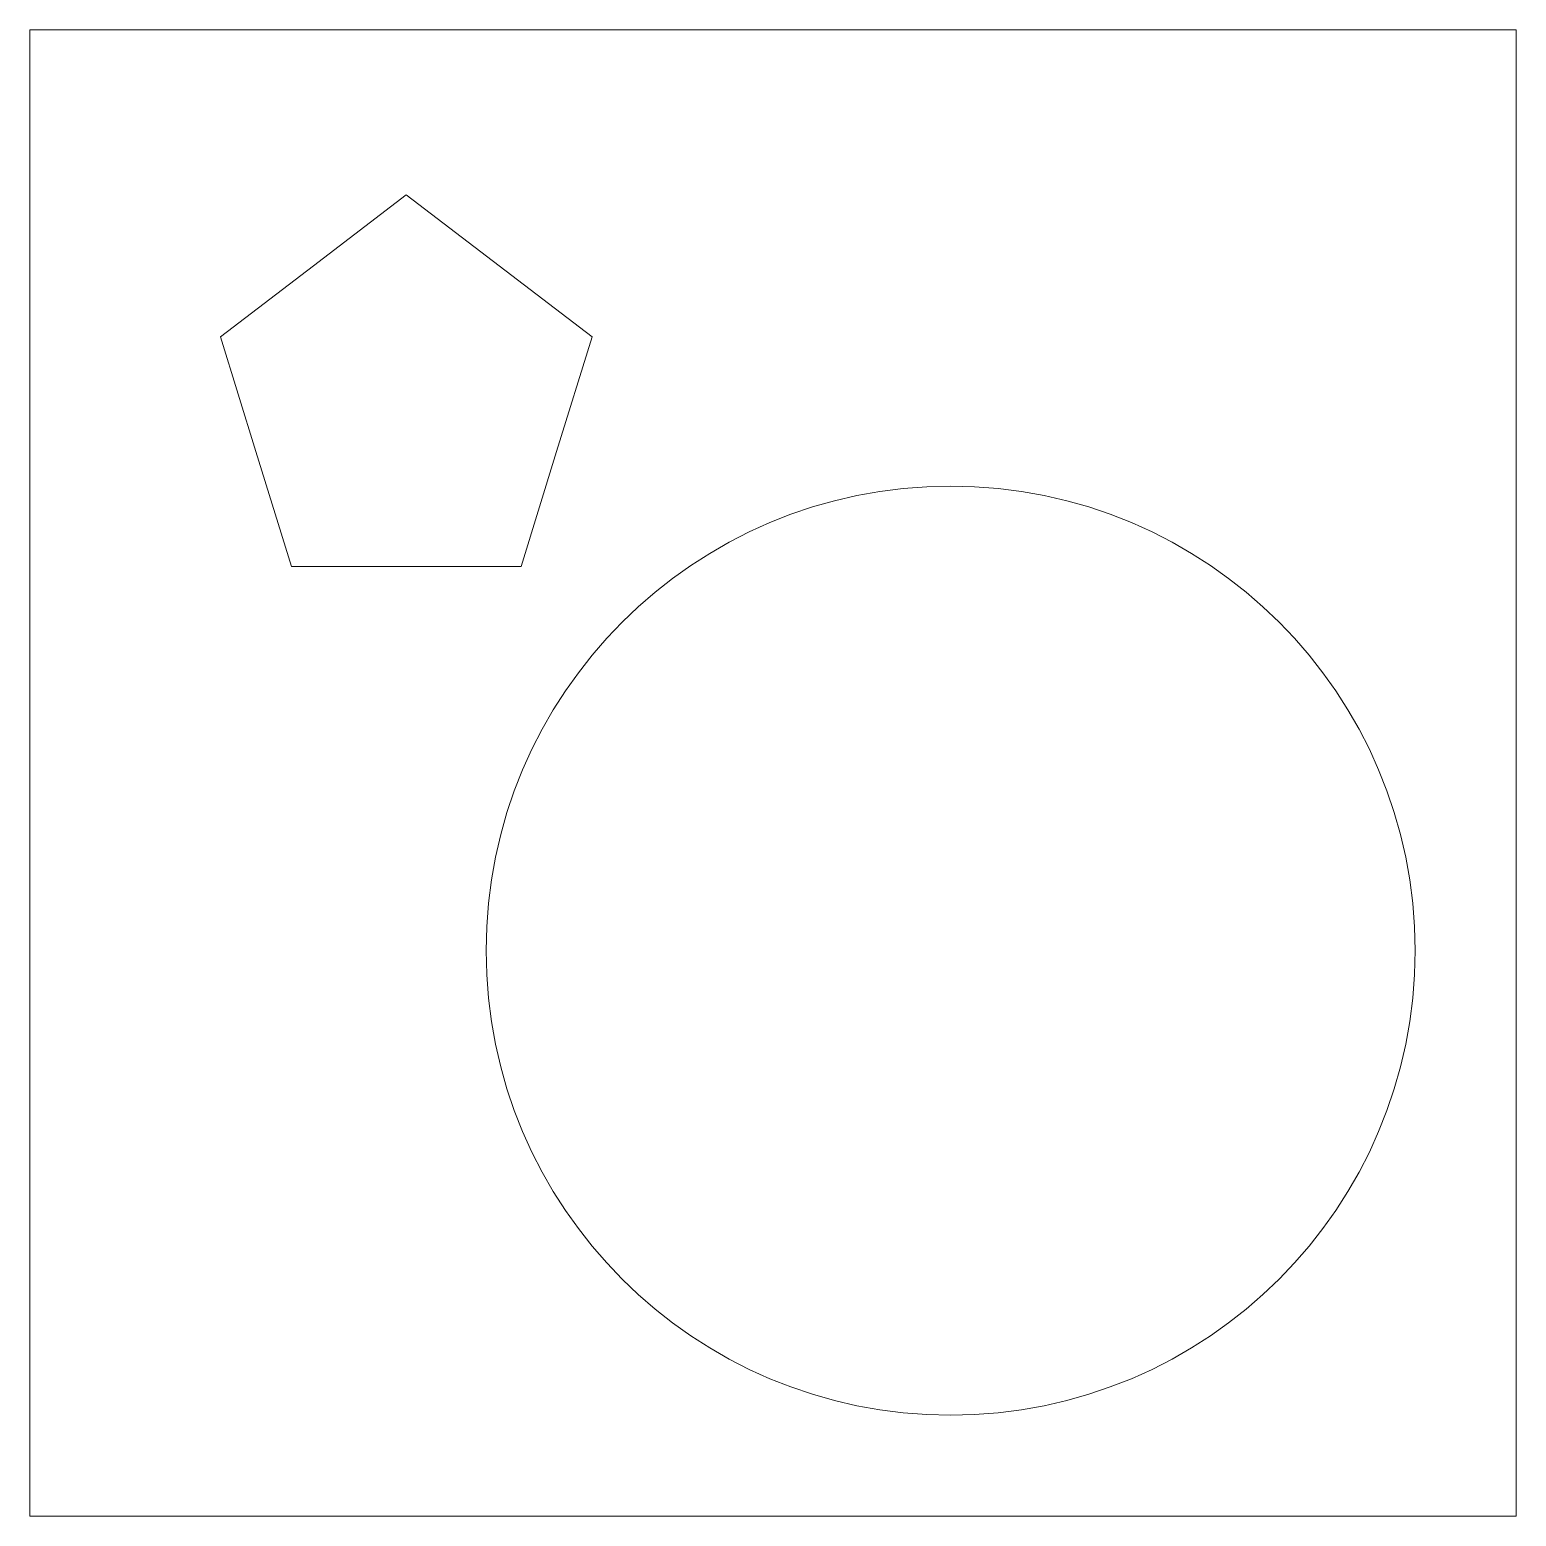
# Model space of a CAD drawing. Header units: millimetres. Extents: x -64 to 16, y -41 to 39.
import ezdxf

# ---------------------------------------------------------------- set-up
doc = ezdxf.new("R2010")
doc.units = ezdxf.units.MM
doc.header["$MEASUREMENT"] = 0
doc.layers.add('Layer 1', color=7, linetype='Continuous')

msp = doc.modelspace()

# ---------------------------------------------------------------- linework, layer by layer
at = {"layer": 'Layer 1', "color": 250, "lineweight": 18}
msp.add_lwpolyline([(-63.9516, -40.9979), (16.0484, -40.9979), (16.0484, 39.0021), (-63.9516, 39.0021), (-63.9516, -40.9979)], close=True, dxfattribs=at)
msp.add_ellipse((-14.3935, -10.5574), major_axis=(0, 25), ratio=1, dxfattribs=at)
msp.add_open_spline([(-43.685, 30.1201), (-43.685, 30.1201), (-38.685, 26.3004), (-38.685, 26.3004), (-38.685, 26.3004), (-38.685, 26.3004), (-33.685, 22.4808), (-33.685, 22.4808), (-33.685, 22.4808), (-33.685, 22.4808), (-35.5948, 16.3004), (-35.5948, 16.3004), (-35.5948, 16.3004), (-35.5948, 16.3004), (-37.5047, 10.1201), (-37.5047, 10.1201), (-37.5047, 10.1201), (-37.5047, 10.1201), (-43.685, 10.1201), (-43.685, 10.1201), (-43.685, 10.1201), (-43.685, 10.1201), (-49.8653, 10.1201), (-49.8653, 10.1201), (-49.8653, 10.1201), (-49.8653, 10.1201), (-51.7752, 16.3004), (-51.7752, 16.3004), (-51.7752, 16.3004), (-51.7752, 16.3004), (-53.685, 22.4808), (-53.685, 22.4808), (-53.685, 22.4808), (-53.685, 22.4808), (-48.685, 26.3004), (-48.685, 26.3004), (-48.685, 26.3004), (-48.685, 26.3004), (-43.685, 30.1201), (-43.685, 30.1201)], degree=3, knots=[0, 0, 0, 0, 0.0909091, 0.0909091, 0.0909091, 0.0909091, 0.1818182, 0.1818182, 0.1818182, 0.1818182, 0.2727273, 0.2727273, 0.2727273, 0.2727273, 0.3636364, 0.3636364, 0.3636364, 0.3636364, 0.4545455, 0.4545455, 0.4545455, 0.4545455, 0.5454545, 0.5454545, 0.5454545, 0.5454545, 0.6363636, 0.6363636, 0.6363636, 0.6363636, 0.7272727, 0.7272727, 0.7272727, 0.7272727, 0.8181818, 0.8181818, 0.8181818, 0.8181818, 1, 1, 1, 1], dxfattribs=at)

doc.saveas('drawing.dxf')
